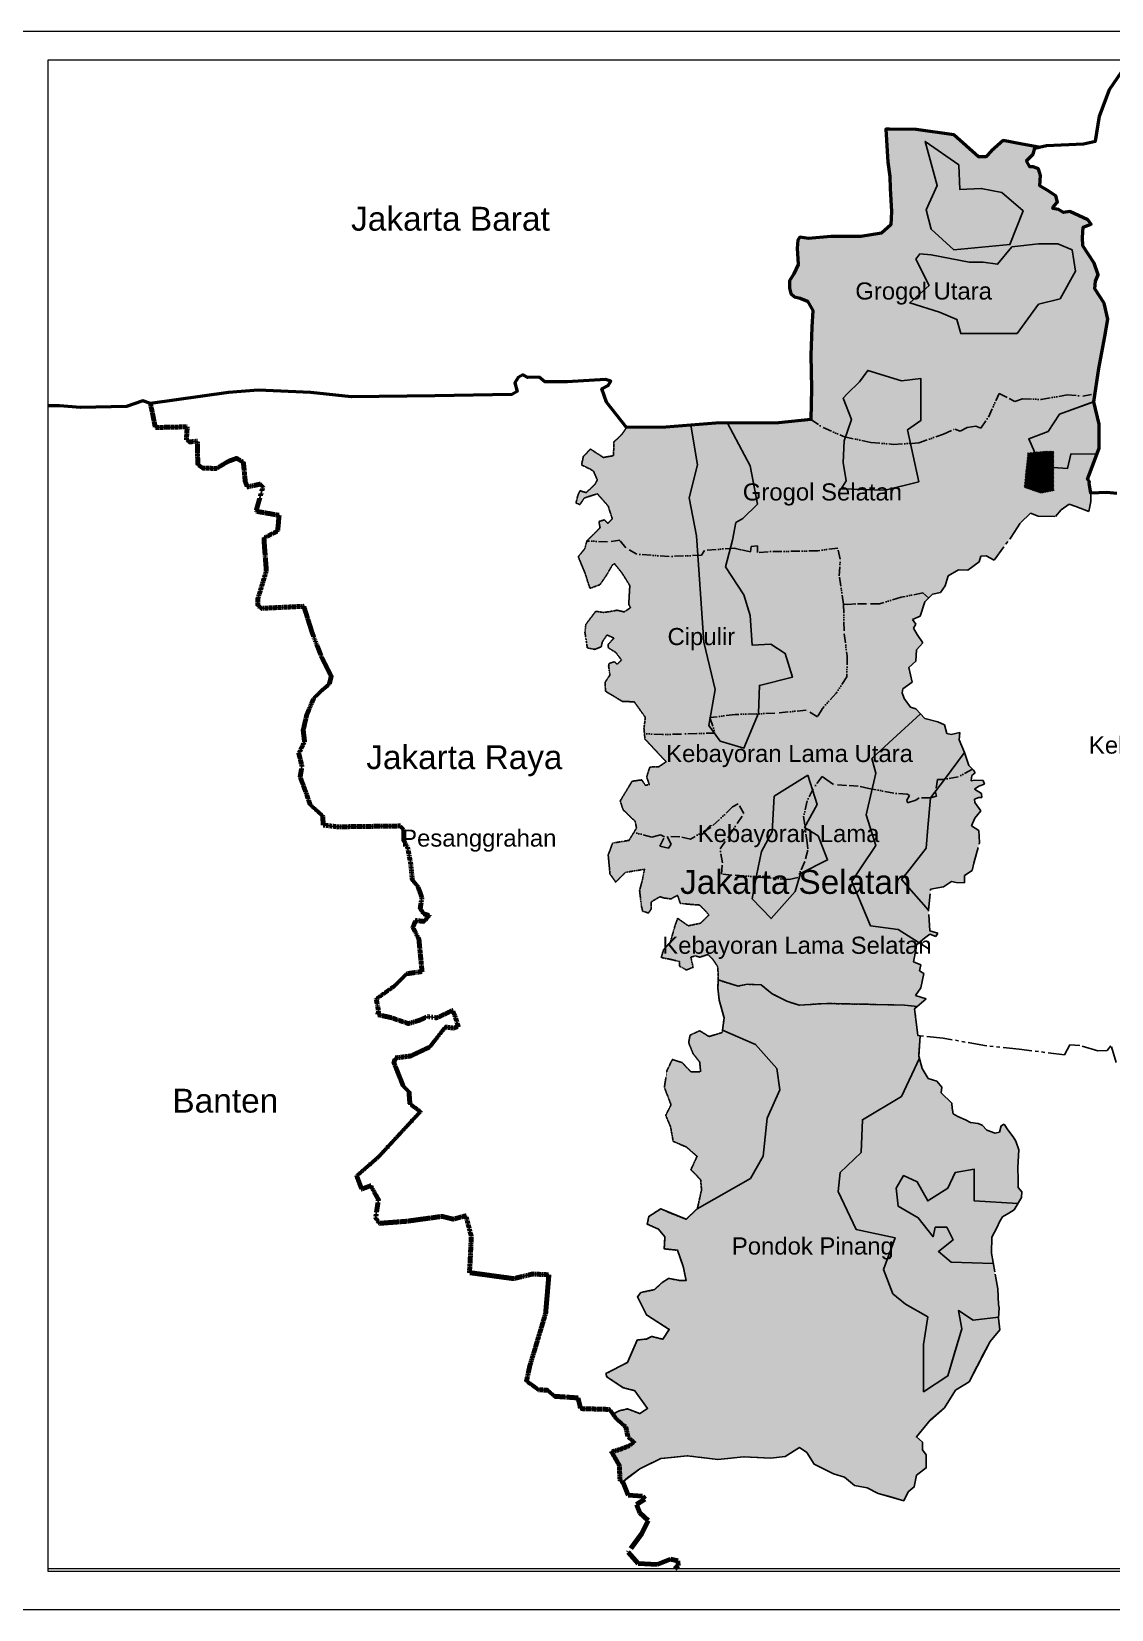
# Model space of a CAD drawing. Header units: inches. Extents: x -2504904 to 1187153, y -210426 to 1791474.
# Drawn here: x 302159 to 446219, y 7 to 210440 of the extents above; entities that cross this region are included whole.
import ezdxf

# ---------------------------------------------------------------- set-up
doc = ezdxf.new("R2010")
doc.units = ezdxf.units.IN
doc.header["$MEASUREMENT"] = 0
doc.linetypes.add('ACAD_ISO14W100', pattern=[24, 12, -3, 0, -3, 0, -3, 0, -3])
doc.linetypes.add('PHANTOM2', pattern=[1.25, 0.625, -0.125, 0.125, -0.125, 0.125, -0.125])
for name, color, linetype in [('Batas Desa', 7, 'ACAD_ISO14W100'), ('Batas Wilayah', 7, 'PHANTOM2'), ('Bbatas Provinsi', 7, 'PHANTOM2')]:
    doc.layers.add(name, color=color, linetype=linetype)
doc.layers.add('Batas Luar', color=7, linetype='Continuous', lineweight=20)
doc.styles.get("Standard").update_dxf_attribs({"font": 'arial.ttf'})

msp = doc.modelspace()

# ---------------------------------------------------------------- hatches: boundary and pattern name
at = {"true_color": 0xeef113}
h = msp.add_hatch(color=2, dxfattribs=at)
h.dxf.hatch_style = 1
h.paths.add_polyline_path([(434071, 144913), (435416, 146189), (436458, 145819), (438744, 145786), (439518, 146659), (440593, 147397), (441467, 147095), (443216, 146424), (443451, 147767), (443464, 148879), (443237, 150233), (443295, 150369), (443023, 150738), (444304, 154119), (440783, 154086), (440373, 152175), (438459, 152311), (436272, 153677), (435179, 156135), (437776, 157090), (439279, 159411), (443851, 161072), (444014, 162132), (442394, 161821), (440313, 161977), (436846, 161374), (434340, 161463), (433334, 161106), (432573, 161508), (431231, 162178), (429804, 159022), (428797, 157525), (428148, 157793), (426985, 157637), (426046, 157145), (425307, 157435), (423809, 156743), (420520, 155581), (419422, 155515), (420529, 150388), (416028, 149298), (410163, 149434), (410845, 150524), (410436, 152976), (410572, 155838), (410744, 156353), (410588, 156385), (407769, 157614), (406120, 158688), (401817, 158280), (394990, 158222), (398023, 152507), (398986, 147423), (397060, 145499), (396097, 144949), (395684, 142613), (395388, 141515), (395878, 141555), (396771, 141326), (398054, 141052), (398145, 141761), (398993, 141852), (398993, 140960), (400413, 141075), (407052, 141185), (409702, 141557), (410031, 140098), (409916, 137853), (410477, 134096), (410992, 134010), (412124, 134139), (413556, 134139), (415280, 134137), (418173, 134995), (421037, 135567), (421839, 134893), (422360, 135413), (423436, 135615), (424041, 136521), (424445, 137831), (425823, 138670), (427040, 138615), (428553, 139723), (428788, 140462), (429527, 140529), (430570, 139958), (432856, 143013)])
h.paths.add_polyline_path([(444531, 165499), (445354, 169792), (445759, 172062), (445230, 174207), (444014, 176150), (444107, 177145), (444450, 177985), (443921, 179539), (442394, 181853), (442363, 182973), (442456, 184341), (443515, 184745), (443079, 185335), (440682, 186455), (439810, 186330), (439156, 186703), (438378, 186828), (438503, 187107), (439032, 187667), (438783, 188538), (437660, 189300), (436664, 189859), (436757, 191258), (436477, 192129), (435761, 192409), (435325, 192409), (434889, 193186), (435761, 194087), (435979, 194896), (436519, 195012), (434313, 195427), (431759, 195907), (430217, 194514), (429484, 193741), (428501, 193727), (425203, 196685), (420151, 197394), (416611, 197417), (416125, 197417), (416409, 193021), (416676, 191099), (416701, 189514), (416885, 186449), (416773, 184664), (415528, 183532), (412794, 183110), (408793, 183110), (405800, 182840), (404644, 183040), (404377, 182618), (404288, 181552), (404412, 179371), (403844, 178129), (403275, 177206), (403275, 176212), (403453, 175503), (403950, 175041), (404696, 174864), (405656, 174473), (406367, 173231), (406260, 170995), (406128, 167281), (406199, 162844), (406120, 158688), (407769, 157614), (410588, 156385), (410744, 156353), (411527, 158699), (410436, 161560), (410981, 162105), (412618, 163740), (413709, 165239), (418210, 163876), (420802, 164149), (420802, 161969), (420802, 158562), (419029, 157336), (419422, 155515), (420520, 155581), (423809, 156743), (425307, 157435), (426046, 157145), (426985, 157637), (428148, 157793), (428797, 157525), (429804, 159022), (431231, 162178), (432573, 161508), (433334, 161106), (434340, 161463), (436846, 161374), (440313, 161977), (442394, 161821), (444014, 162132)])
h.paths.add_polyline_path([(426126, 170152), (425580, 172060), (423261, 173013), (419306, 174240), (421897, 176556), (420124, 180098), (420670, 180780), (422170, 180643), (427217, 179690), (429127, 179690), (431036, 179417), (432946, 181733), (436492, 182142), (439084, 182142), (440993, 181325), (441402, 178463), (439356, 174785), (436492, 174103), (433628, 170152)], flags=16)
h.paths.add_polyline_path([(425172, 181341), (422172, 184066), (421490, 186655), (422990, 189925), (421353, 195783), (425854, 192649), (425991, 189380), (428855, 189516), (431583, 188971), (434448, 186518), (432674, 182022)], flags=16)
h.paths.add_polyline_path([(420313, 130022), (419808, 130883), (420145, 131387), (419682, 132038), (420691, 132479), (421318, 134373), (421839, 134893), (421037, 135567), (418173, 134995), (415280, 134137), (413556, 134139), (412124, 134139), (410992, 134010), (410477, 134096), (410578, 130114), (410954, 127162), (410931, 124374), (409503, 122197), (407654, 120163), (407022, 119065), (405493, 119945), (401329, 119525), (399093, 119456), (397197, 114856), (394033, 115818), (393253, 116881), (390916, 116814), (388851, 116754), (386349, 116682), (383918, 116807), (383977, 116101), (386810, 113052), (385867, 112404), (384628, 112345), (384216, 111050), (384569, 109990), (384039, 109931), (383567, 110638), (382270, 110461), (380677, 107811), (381090, 106633), (382682, 105102), (382859, 104218), (382509, 103643), (384927, 103005), (386057, 103295), (386588, 103029), (385971, 101796), (387134, 101536), (387490, 102057), (386968, 103077), (388630, 103053), (390078, 102745), (392784, 104286), (395674, 107026), (396424, 107462), (397182, 106159), (396284, 104813), (395023, 102925), (394026, 101431), (394322, 99588), (394203, 98061), (395580, 97953), (398823, 97699), (398853, 97867), (399551, 101074), (400947, 103724), (401227, 108466), (405695, 111256), (406335, 109267), (406429, 109462), (407626, 111113), (408241, 110667), (409140, 110015), (410857, 109896), (412423, 109787), (413855, 109510), (414286, 109427), (414770, 111519), (414260, 113489), (417042, 116059), (420728, 119463), (420112, 120105), (419415, 120319), (418558, 121497), (418290, 122246), (418397, 122781), (419629, 123690), (419201, 125616), (420123, 126476), (420208, 127977), (421049, 128901)])
h = msp.add_hatch(color=3)
h.dxf.hatch_style = 1
h.paths.add_polyline_path([(441402, 178463), (440993, 181325), (439084, 182142), (436492, 182142), (432946, 181733), (431036, 179417), (429127, 179690), (427217, 179690), (422170, 180643), (420670, 180780), (420124, 180098), (421897, 176556), (419306, 174240), (423261, 173013), (425580, 172060), (426126, 170152), (433628, 170152), (436492, 174103), (439356, 174785)])
h.paths.add_polyline_path([(434448, 186518), (431583, 188971), (428855, 189516), (425991, 189380), (425854, 192649), (421353, 195783), (422990, 189925), (421490, 186655), (422172, 184066), (425172, 181341), (432674, 182022)])
h = msp.add_hatch(color=3)
h.dxf.hatch_style = 1
h.paths.add_polyline_path([(420802, 161969), (420802, 164149), (418210, 163876), (413709, 165239), (412618, 163740), (410981, 162105), (410436, 161560), (411527, 158699), (410744, 156353), (414122, 155648), (417165, 155380), (419422, 155515), (419029, 157336), (420802, 158562)])
h = msp.add_hatch(color=3)
h.dxf.hatch_style = 1
h.paths.add_polyline_path([(444569, 158080), (443850, 161065), (439279, 159411), (437776, 157090), (435179, 156135), (436272, 153677), (438459, 152311), (440373, 152175), (440783, 154086), (444304, 154119), (444599, 154898)])
h = msp.add_hatch(color=2, dxfattribs=at)
h.dxf.hatch_style = 1
h.paths.add_polyline_path([(389904, 148275), (391005, 152672), (390112, 157940), (386760, 157672), (381527, 157636), (380914, 156712), (379849, 155708), (379790, 153876), (378429, 153640), (376714, 154762), (375767, 153758), (375531, 152636), (376655, 152104), (377128, 151809), (377632, 150641), (377336, 150087), (376152, 148941), (375338, 149200), (375079, 148720), (374783, 147574), (375301, 147352), (375893, 148239), (377632, 148794), (379075, 147168), (379630, 145468), (379038, 144876), (378557, 145320), (377854, 145098), (378002, 144248), (376238, 142497), (378986, 142386), (380657, 142592), (381436, 141585), (382925, 140739), (387199, 140434), (391045, 140577), (390867, 143191)])
h.paths.add_polyline_path([(391045, 140577), (387199, 140434), (382925, 140739), (381436, 141585), (380657, 142592), (378986, 142386), (376238, 142497), (375979, 141500), (375091, 140392), (375979, 138251), (376644, 136183), (377975, 136663), (378863, 137955), (379639, 139285), (379935, 139469), (380933, 138214), (381969, 136552), (381821, 134041), (382043, 133598), (381229, 133044), (380268, 133266), (379491, 133118), (378493, 132970), (377421, 133118), (376110, 131393), (375980, 130338), (376298, 128258), (377296, 128041), (378150, 128388), (378323, 129081), (378916, 129962), (379872, 129538), (379091, 128744), (379106, 128238), (380085, 127643), (380851, 126642), (380262, 126053), (379908, 126407), (379200, 126171), (379141, 125818), (379318, 124640), (378669, 123639), (378728, 122461), (380969, 121106), (382561, 121048), (384036, 118986), (383859, 117514), (383918, 116807), (386349, 116682), (388851, 116754), (390916, 116814), (393253, 116881), (392520, 117879), (392684, 118834), (392648, 118940), (392703, 118947), (393346, 122689), (391832, 129010)])
h.paths.add_polyline_path([(409916, 137853), (410031, 140098), (409702, 141557), (407052, 141185), (400413, 141075), (398993, 140960), (398993, 141852), (398145, 141761), (398054, 141052), (396771, 141326), (395878, 141555), (395388, 141515), (394721, 139041), (397197, 135331), (398023, 132582), (398298, 128598), (400774, 128735), (402700, 127498), (403663, 124338), (399261, 123238), (399121, 119457), (401329, 119525), (405493, 119945), (407022, 119065), (407654, 120163), (409503, 122197), (410931, 124374), (410954, 127162), (410578, 130114), (410477, 134096)])
h = msp.add_hatch(color=3)
h.dxf.hatch_style = 1
h.paths.add_polyline_path([(403663, 124338), (402700, 127498), (400774, 128735), (398298, 128598), (398023, 132582), (397197, 135331), (394721, 139041), (395388, 141515), (391916, 141235), (391527, 140594), (391045, 140577), (391832, 129010), (393346, 122689), (392703, 118947), (396017, 119361), (399093, 119456), (399123, 119528), (399261, 123238)])
h.paths.add_polyline_path([(399093, 119456), (396017, 119361), (392703, 118947), (392684, 118834), (393350, 116884), (393253, 116881), (394033, 115818), (397197, 114856)])
h.paths.add_polyline_path([(392684, 118834), (392520, 117879), (393253, 116881), (393350, 116884)])
h.paths.add_polyline_path([(398023, 152507), (394990, 158222), (393464, 158209), (390112, 157940), (391005, 152672), (389904, 148275), (390867, 143191), (391045, 140577), (391527, 140594), (391916, 141235), (395388, 141515), (395684, 142613), (396097, 144949), (397060, 145499), (398986, 147423)])
h.paths.add_polyline_path([(419422, 155515), (417165, 155380), (414122, 155648), (410744, 156353), (410572, 155838), (410436, 152976), (410845, 150524), (410163, 149434), (416028, 149298), (420529, 150388)])
h = msp.add_hatch(color=3)
h.dxf.hatch_style = 1
h.paths.add_polyline_path([(426594, 114273), (425898, 115986), (426005, 116949), (424826, 116681), (424237, 116842), (423969, 117965), (423058, 118393), (421344, 118821), (420728, 119463), (417042, 116059), (414260, 113489), (414770, 111519), (414286, 109427), (417169, 108870), (418987, 108734), (419295, 108544), (418916, 107930), (419013, 107595), (420141, 107921), (420572, 108233), (422086, 108247), (422758, 109127), (423010, 110713), (423959, 110699)])
h.paths.add_polyline_path([(427182, 112545), (426594, 114273), (423959, 110699), (425755, 111054), (427702, 112068)])
h.paths.add_polyline_path([(423959, 110699), (423010, 110713), (422758, 109127)], flags=17)
h.paths.add_polyline_path([(422738, 109003), (422758, 109127), (422086, 108247), (422887, 108470)], flags=17)
h.paths.add_polyline_path([(421729, 104284), (422086, 108247), (420572, 108233), (420141, 107921), (419013, 107595), (418916, 107930), (419295, 108544), (418987, 108734), (417169, 108870), (414286, 109427), (413491, 105986), (414770, 101872), (412781, 98893), (411580, 97093), (412923, 93928), (414096, 91166), (417752, 90665), (420548, 88915), (421288, 89543), (421983, 90077), (422786, 89757), (423053, 90184), (421983, 90505), (421823, 93282), (418214, 97338), (419314, 98751), (421481, 101534)])
h.paths.add_polyline_path([(407091, 103166), (405356, 104233), (405562, 102628), (405737, 101260), (405301, 99748), (404375, 97614), (403236, 97354), (399604, 97638), (398823, 97699), (398295, 94798), (400808, 92148), (404019, 95774), (404717, 98145), (408348, 99959)])
h.paths.add_polyline_path([(405562, 102628), (405356, 104233), (405276, 104282), (405336, 104392), (405158, 105781), (405641, 107834), (406335, 109267), (405695, 111256), (401227, 108466), (400947, 103724), (399551, 101074), (398853, 97867), (398823, 97699), (399604, 97638), (403236, 97354), (404375, 97614), (405301, 99748), (405737, 101260)])
h.paths.add_polyline_path([(406951, 107351), (406335, 109267), (405641, 107834), (405158, 105781), (405336, 104392)])
h = msp.add_hatch(color=2, dxfattribs=at)
h.dxf.hatch_style = 1
h.paths.add_polyline_path([(413491, 105986), (414286, 109427), (413855, 109510), (412423, 109787), (410857, 109896), (409140, 110015), (408241, 110667), (407626, 111113), (406429, 109462), (406335, 109267), (406951, 107351), (405336, 104392), (405356, 104233), (407091, 103166), (408348, 99959), (404717, 98145), (404019, 95774), (400808, 92148), (398295, 94798), (398823, 97699), (395580, 97953), (394203, 98061), (394322, 99588), (394026, 101431), (395023, 102925), (396284, 104813), (397182, 106159), (396424, 107462), (395674, 107026), (392784, 104286), (390078, 102745), (388630, 103053), (386968, 103077), (387490, 102057), (387134, 101536), (385971, 101796), (386588, 103029), (386057, 103295), (384927, 103005), (382509, 103643), (381857, 102570), (379675, 102216), (379085, 100626), (379321, 98094), (380089, 97008), (381386, 98303), (383922, 98715), (383686, 97479), (383273, 95889), (383509, 93827), (383686, 93121), (384453, 92885), (384807, 93415), (384807, 94357), (385986, 95064), (386517, 94887), (387460, 94770), (388345, 95241), (388699, 94181), (389760, 94063), (391293, 93945), (392531, 92650), (391411, 91531), (389760, 91177), (388345, 92178), (387991, 91177), (387342, 88881), (386458, 87997), (386163, 86937), (387165, 86760), (388581, 86407), (388581, 85818), (389524, 85288), (390409, 85642), (390114, 86996), (390703, 87173), (391293, 86996), (392414, 87349), (393003, 86760), (393711, 85700), (393772, 83971), (396401, 83142), (397677, 83382), (399507, 83286), (400976, 82108), (402910, 81117), (404547, 80612), (408234, 80819), (413770, 80708), (418618, 80610), (420313, 80413), (421518, 81451), (420074, 81878), (420769, 82893), (421197, 84816), (420609, 85190), (420769, 85991), (419807, 86365), (420165, 88208), (420218, 88635), (420548, 88915), (417752, 90665), (414096, 91166), (412923, 93928), (411580, 97093), (412781, 98893), (414770, 101872)])
h.paths.add_polyline_path([(428626, 102289), (428519, 103891), (427556, 104532), (427984, 105547), (428786, 106509), (427984, 107631), (427930, 108058), (428519, 108272), (428947, 108272), (428893, 108806), (427930, 109393), (428519, 109821), (429268, 110088), (429107, 110569), (427984, 110622), (427502, 110515), (427609, 111210), (428037, 111584), (427823, 111957), (427702, 112068), (425755, 111054), (423959, 110699), (422758, 109127), (422738, 109003), (422887, 108470), (422086, 108247), (421729, 104284), (421481, 101534), (419314, 98751), (418214, 97338), (421823, 93282), (422090, 96060), (423802, 96381), (424872, 97075), (425514, 96968), (426637, 96915), (426637, 97876), (427653, 98571), (427877, 99511)])
h = msp.add_hatch(color=2, dxfattribs=at)
h.dxf.hatch_style = 1
h.paths.add_polyline_path([(415806, 45348), (417355, 49568), (412144, 50693), (409750, 55757), (410032, 58289), (412848, 60962), (412989, 65322), (418200, 68417), (420593, 73543), (420525, 73798), (420698, 76507), (420395, 76536), (419967, 80115), (420313, 80413), (418618, 80610), (416938, 80644), (408234, 80819), (404547, 80612), (404274, 80696), (402910, 81117), (400976, 82108), (399507, 83286), (397677, 83382), (396401, 83142), (393772, 83971), (393713, 82852), (393890, 81262), (394538, 78888), (394343, 77277), (398757, 75364), (401574, 72129), (401996, 69316), (400306, 65518), (399743, 60454), (398053, 57500), (390975, 53448), (389472, 52040), (387122, 52978), (386089, 53448), (384491, 52415), (384303, 51383), (385807, 50726), (386652, 49694), (386558, 48098), (388344, 47910), (389096, 45752), (389472, 43875), (388626, 43875), (387122, 44156), (386276, 43593), (385243, 42655), (383457, 42279), (382987, 41716), (383739, 40215), (384209, 39276), (387234, 37363), (386352, 36041), (384881, 36409), (384256, 36078), (382932, 35931), (381645, 32957), (378777, 31451), (378887, 31047), (381094, 29578), (382638, 29175), (384329, 26824), (383300, 26127), (381645, 26751), (380542, 26494), (379884, 26148), (379729, 26038), (380153, 25437), (381434, 24341), (381727, 22989), (382532, 22331), (381947, 21856), (380775, 21381), (379531, 21015), (380560, 19238), (380670, 17191), (381034, 17027), (381686, 17624), (383316, 18764), (386088, 20121), (389620, 20501), (393696, 20012), (397152, 20354), (400738, 20191), (402695, 20408), (404597, 21602), (405575, 20951), (406553, 19377), (409162, 18075), (410629, 17640), (411933, 16555), (413618, 16229), (415085, 15470), (416607, 15090), (418509, 14493), (419107, 15687), (419922, 16338), (420194, 17912), (421498, 18889), (421498, 20625), (421009, 21277), (421009, 22308), (420194, 23013), (422041, 25239), (423956, 26909), (425430, 29246), (427250, 30371), (428290, 32449), (430024, 35738), (431324, 37296), (431137, 38970), (427775, 38596), (425804, 39862), (426238, 37450), (424396, 31141), (421157, 29031), (421157, 35361), (421720, 39018), (418763, 40706), (417073, 42113)])
h = msp.add_hatch(color=3)
h.dxf.hatch_style = 1
h.paths.add_polyline_path([(400306, 65518), (401996, 69316), (401574, 72129), (398757, 75364), (394343, 77277), (394302, 76944), (392533, 76414), (391295, 77180), (389997, 76591), (389821, 75590), (390410, 74118), (391295, 72999), (391413, 71703), (390115, 71703), (388936, 72940), (387639, 73352), (386931, 71880), (386577, 69642), (387463, 67322), (386756, 65909), (387404, 64378), (387758, 62434), (389527, 61669), (390943, 60432), (390117, 58665), (391414, 57311), (391539, 55981), (390975, 53448), (398053, 57500), (399743, 60454)])
h.paths.add_polyline_path([(433473, 62476), (433091, 63027), (432413, 63980), (431903, 64743), (431500, 64510), (431267, 63641), (430694, 63514), (429587, 63908), (428971, 64607), (428441, 64819), (427402, 64946), (426744, 65285), (425726, 65751), (425111, 66090), (424962, 66853), (424941, 67531), (423495, 68897), (423601, 69659), (422944, 70443), (421777, 70803), (420970, 72146), (420593, 73543), (418200, 68417), (412989, 65322), (412848, 60962), (410032, 58289), (409750, 55757), (412144, 50693), (417355, 49568), (415806, 45348), (417073, 42113), (418763, 40706), (421720, 39018), (421157, 35361), (421157, 32829), (421157, 29031), (424396, 31141), (425381, 34517), (426238, 37450), (425804, 39862), (427775, 38596), (431158, 38973), (431237, 40239), (431150, 40672), (431064, 42749), (430717, 44740), (430457, 46125), (424818, 46333), (423128, 47739), (425100, 49287), (424255, 50975), (422706, 50975), (422424, 49709), (420453, 52241), (417777, 53788), (417495, 56179), (418481, 57867), (420312, 57023), (421720, 54491), (424396, 56179), (425381, 58289), (427916, 58711), (427916, 55898), (427916, 54491), (433749, 54129), (434237, 54950), (434280, 55712), (433770, 56284), (433792, 57365), (433749, 58954), (433855, 61290)])
h = msp.add_hatch(color=2, dxfattribs=at)
h.dxf.hatch_style = 1
h.paths.add_polyline_path([(433261, 53309), (433749, 54129), (427916, 54491), (427916, 55898), (427916, 58711), (425381, 58289), (424396, 56179), (421720, 54491), (420312, 57023), (418481, 57867), (417495, 56179), (417777, 53788), (420453, 52241), (422424, 49709), (422706, 50975), (424255, 50975), (425100, 49287), (423128, 47739), (424818, 46333), (430457, 46125), (430197, 47510), (430284, 49674), (430991, 51000), (431288, 51699), (431670, 52377), (432519, 52843)])
at = {"layer": 'Batas Wilayah'}
h = msp.add_hatch(dxfattribs=at)
h.set_pattern_fill('ANSI31', color=8, scale=1000)
h.set_pattern_definition([(45, (6119068.08, -1936566), (-88.3883476, 88.3883476), [])])
h.paths.add_polyline_path([(438537, 154495), (437480, 154495), (435054, 154247), (434556, 149648), (436796, 148841), (438537, 149213)])

# ---------------------------------------------------------------- linework, layer by layer
for points in [[(425172, 181341), (432674, 182022), (434448, 186518), (431583, 188971), (428855, 189516), (425991, 189380), (425854, 192649), (421353, 195783), (422990, 189925), (421490, 186655), (422172, 184066), (425172, 181341)], [(433628, 170152), (436492, 174103), (439356, 174785), (441402, 178463), (440993, 181325), (439084, 182142), (436492, 182142), (432946, 181733), (431036, 179417), (429127, 179690), (427217, 179690), (422170, 180643), (420670, 180780), (420124, 180098), (421897, 176556), (419306, 174240), (423261, 173013), (425580, 172060), (426126, 170152), (433628, 170152)], [(420529, 150388), (419029, 157336), (420802, 158562), (420802, 161969), (420802, 164149), (418210, 163876), (413709, 165239), (412618, 163740), (410981, 162105), (410436, 161560), (411527, 158699), (410572, 155838), (410436, 152976), (410845, 150524), (410163, 149434), (416028, 149298), (420529, 150388)], [(443850, 161065), (439279, 159411), (437776, 157090), (435179, 156135), (436272, 153677), (438459, 152311), (440373, 152175), (440783, 154086), (444304, 154119), (444599, 154898), (444569, 158080), (443850, 161065)], [(443790, 161050), (439279, 159411), (437776, 157090), (435179, 156135), (436272, 153677), (436272, 153677), (438459, 152311), (440373, 152175), (440783, 154086), (444304, 154119)], [(390112, 157940), (391005, 152672), (389904, 148275), (390867, 143191), (391832, 129010), (393346, 122689), (392520, 117879), (394033, 115818), (397197, 114856), (399123, 119528), (399261, 123238), (403663, 124338), (402700, 127498), (400774, 128735), (398298, 128598), (398023, 132582), (397197, 135331), (394721, 139041), (395684, 142613), (396097, 144949), (397060, 145499), (398986, 147423), (398023, 152507), (394990, 158222)], [(420728, 119463), (417042, 116059), (414260, 113489), (414770, 111519), (413491, 105986), (414770, 101872), (412781, 98893), (411580, 97093), (412923, 93928), (414096, 91166), (417752, 90665), (421777, 88146)], [(426594, 114273), (423959, 110699), (422086, 108247), (421729, 104284), (421481, 101534), (419314, 98751), (418214, 97338), (421823, 93282)], [(405695, 111256), (401227, 108466), (400947, 103724), (399551, 101074), (398853, 97867), (398295, 94798), (400808, 92148), (404019, 95774), (404717, 98145), (408348, 99959), (407091, 103166), (405276, 104282), (406951, 107351), (405695, 111256)], [(393772, 83971), (393713, 82852), (393890, 81262), (394538, 78888), (394343, 77277), (398757, 75364), (401574, 72129), (401996, 69316), (400306, 65518), (399743, 60454), (398053, 57500), (390975, 53448), (389472, 52040), (386089, 53448), (384491, 52415), (384303, 51383), (385807, 50726), (386652, 49694), (386558, 48098), (388344, 47910), (389096, 45752), (389472, 43875), (388626, 43875), (387122, 44156), (386276, 43593), (385243, 42655), (383457, 42279), (382987, 41716), (384209, 39276), (387234, 37363), (386352, 36041), (384881, 36409), (384256, 36078), (382932, 35931), (381645, 32957), (378777, 31451), (378887, 31047), (381094, 29578), (382638, 29175), (384329, 26824), (383300, 26127), (381645, 26751), (380542, 26494), (379884, 26148), (379729, 26038), (380153, 25437), (381434, 24341), (381727, 22989), (382532, 22331), (381947, 21856), (379531, 21015), (380560, 19238), (380670, 17191), (381034, 17027)], [(393772, 83971), (396401, 83142), (397677, 83382), (399507, 83286), (400976, 82108), (402910, 81117), (404274, 80696), (404547, 80612), (408234, 80819), (416938, 80644), (418618, 80610), (420313, 80413), (419967, 80115), (420395, 76536), (420698, 76507), (420525, 73798), (420593, 73543), (418200, 68417), (412989, 65322), (412848, 60962), (410032, 58289), (409750, 55757), (412144, 50693), (417355, 49568), (415806, 45348), (417073, 42113), (418763, 40706), (421720, 39018), (421157, 35361), (421157, 29031), (424396, 31141), (426238, 37450), (425804, 39862), (427775, 38596), (431158, 38973), (431150, 38854), (431324, 37296), (430024, 35738), (427250, 30371), (425430, 29246), (423956, 26909), (422041, 25239), (420194, 23013), (421009, 22308), (421009, 21277), (421498, 20625), (421498, 18889), (420194, 17912), (419922, 16338), (419107, 15687), (418509, 14493), (415085, 15470), (413618, 16229), (411933, 16555), (410629, 17640), (409162, 18075), (406553, 19377), (405575, 20951), (404597, 21602), (402695, 20408), (400738, 20191), (397152, 20354), (393696, 20012), (389620, 20501), (386088, 20121), (383316, 18764), (381034, 17027), (380670, 17191), (380560, 19238), (379531, 21015)], [(394343, 77277), (398757, 75364), (401574, 72129), (401996, 69316), (400306, 65518), (399743, 60454), (398053, 57500), (390975, 53448)], [(420593, 73543), (418200, 68417), (412989, 65322), (412848, 60962), (410032, 58289), (409750, 55757), (412144, 50693), (417355, 49568), (415806, 45348), (417073, 42113), (418763, 40706), (421720, 39018), (421157, 35361), (421157, 32829), (421157, 29031), (424396, 31141), (425381, 34517), (426238, 37450), (425804, 39862), (427775, 38596), (431137, 38970)], [(430457, 46125), (424818, 46333), (423128, 47739), (425100, 49287), (424255, 50975), (422706, 50975), (422424, 49709), (420453, 52241), (417777, 53788), (417495, 56179), (418481, 57867), (420312, 57023), (421720, 54491), (424396, 56179), (425381, 58289), (427916, 58711), (427916, 55898), (427916, 54491), (433749, 54129)]]:
    msp.add_lwpolyline(points)
at = {"layer": 'Batas Desa', "ltscale": 100}
for points in [[(436519, 195012), (434313, 195427), (431759, 195907), (430217, 194514), (429484, 193741), (428501, 193727), (425203, 196685), (420151, 197394), (416611, 197417), (416125, 197417), (416409, 193021), (416676, 191099), (416701, 189514), (416885, 186449), (416773, 184664), (415528, 183532), (412794, 183110), (408793, 183110), (405800, 182840), (404644, 183040), (404377, 182618), (404288, 181552), (404412, 179371), (403844, 178129), (403275, 177206), (403275, 176212), (403453, 175503), (403950, 175041), (404696, 174864), (405656, 174473), (406367, 173231), (406260, 170995), (406128, 167281), (406199, 162844), (406120, 158688), (407769, 157614), (410588, 156385), (414122, 155648), (417165, 155380), (420520, 155581), (423809, 156743), (425307, 157435), (426046, 157145), (426985, 157637), (428148, 157793), (428797, 157525), (429804, 159022), (431231, 162178), (432573, 161508), (433334, 161106), (434340, 161463), (436846, 161374), (440313, 161977), (442394, 161821), (444014, 162132)], [(421839, 134893), (421037, 135567), (418173, 134995), (415280, 134137), (413556, 134139), (412124, 134139), (410992, 134010), (410477, 134096), (409916, 137853), (410031, 140098), (409702, 141557), (407052, 141185), (400413, 141075), (398993, 140960), (398993, 141852), (398145, 141761), (398054, 141052), (396771, 141326), (395878, 141555), (391916, 141235), (391527, 140594), (387199, 140434), (382925, 140739), (381436, 141585), (380657, 142592), (378986, 142386), (376238, 142497)], [(410477, 134096), (410578, 130114), (410954, 127162), (410931, 124374), (409503, 122197), (407654, 120163), (407022, 119065), (405493, 119945), (401329, 119525), (396017, 119361), (392648, 118940), (393350, 116884), (390916, 116814), (388851, 116754), (386349, 116682), (383918, 116807)], [(427702, 112068), (425755, 111054), (423959, 110699), (423010, 110713), (422738, 109003), (422887, 108470), (422086, 108247), (420572, 108233), (420141, 107921), (419013, 107595), (418916, 107930), (419295, 108544), (418987, 108734), (417169, 108870), (413855, 109510), (412423, 109787), (410857, 109896), (409140, 110015), (408241, 110667), (407626, 111113), (406429, 109462), (405641, 107834), (405158, 105781), (405562, 102628), (405737, 101260), (405301, 99748), (404375, 97614), (403236, 97354), (399604, 97638), (395580, 97953), (394203, 98061), (394322, 99588), (394026, 101431), (395023, 102925), (396284, 104813), (397182, 106159), (396424, 107462), (395674, 107026), (392784, 104286), (390078, 102745), (388630, 103053), (386968, 103077), (387490, 102057), (387134, 101536), (385971, 101796), (386588, 103029), (386057, 103295), (384927, 103005), (382509, 103643)], [(420313, 80413), (418618, 80610), (413770, 80708), (408234, 80819), (404547, 80612), (402910, 81117), (400976, 82108), (399507, 83286), (397677, 83382), (396401, 83142), (393772, 83971)]]:
    msp.add_lwpolyline(points, dxfattribs=at)
at = {"layer": 'Batas Luar'}
for points in [[(599894, 210440), (299953, 210440), (299953, 7), (599894, 7)], [(304377, 206650), (516514, 206650), (515922, 5089), (304364, 5089)], [(304364, 206650), (516165, 206650), (516165, 5420), (304364, 5420)]]:
    msp.add_lwpolyline(points, close=True, dxfattribs=at)
at = {"layer": 'Batas Wilayah', "color": 251, "linetype": 'ByBlock', "lineweight": 50, "ltscale": 3500, "true_color": 0x636466}
msp.add_lwpolyline([(446948, 148818), (445622, 148972), (443464, 148879), (443237, 150233), (443295, 150369), (443023, 150738), (444599, 154898), (444569, 158080), (443850, 161065), (444531, 165499), (445354, 169792), (445759, 172062), (445230, 174207), (444014, 176150), (444107, 177145), (444450, 177985), (443921, 179539), (442394, 181853), (442363, 182973), (442456, 184341), (443515, 184745), (443079, 185335), (440682, 186455), (439810, 186330), (439156, 186703), (438378, 186828), (438503, 187107), (439032, 187667), (438783, 188538), (437660, 189300), (436664, 189859), (436757, 191258), (436477, 192129), (435761, 192409), (435325, 192409), (434889, 193186), (435761, 194087), (435979, 194896), (437566, 195238), (442485, 195486), (444104, 195828), (444635, 199141), (445943, 202716), (448091, 205825)], dxfattribs=at)
at = {"layer": 'Batas Wilayah', "ltscale": 3500}
for points in [[(446948, 148818), (445622, 148972), (443464, 148879), (443237, 150233), (443295, 150369), (443023, 150738), (444599, 154898), (444569, 158080), (443850, 161065), (444531, 165499), (445354, 169792), (445759, 172062), (445230, 174207), (444014, 176150), (444107, 177145), (444450, 177985), (443921, 179539), (442394, 181853), (442363, 182973), (442456, 184341), (443515, 184745), (443079, 185335), (440682, 186455), (439810, 186330), (439156, 186703), (438378, 186828), (438503, 187107), (439032, 187667), (438783, 188538), (437660, 189300), (436664, 189859), (436757, 191258), (436477, 192129), (435761, 192409), (435325, 192409), (434889, 193186), (435761, 194087), (435979, 194896), (437566, 195238), (442485, 195486), (444104, 195828), (444635, 199141), (445943, 202716), (448091, 205825)], [(446860, 72941), (446158, 75177), (445657, 74543), (444421, 74509), (441982, 75210), (440646, 75310), (439945, 73976), (433928, 74720), (429274, 75201), (423765, 76216), (420395, 76536), (419967, 80115), (421518, 81451), (420074, 81878), (420769, 82893), (421197, 84816), (420609, 85190), (420769, 85991), (419807, 86365), (420165, 88208), (420218, 88635), (421288, 89543), (421983, 90077), (422786, 89757), (423053, 90184), (421983, 90505), (421823, 93282), (422090, 96060), (423802, 96381), (424872, 97075), (425514, 96968), (426637, 96915), (426637, 97876), (427653, 98571), (427877, 99511), (428626, 102289), (428519, 103891), (427556, 104532), (427984, 105547), (428786, 106509), (427984, 107631), (427930, 108058), (428519, 108272), (428947, 108272), (428893, 108806), (427930, 109393), (428519, 109821), (429268, 110088), (429107, 110569), (427984, 110622), (427502, 110515), (427609, 111210), (428037, 111584), (427823, 111957), (427182, 112545), (426594, 114273), (425898, 115986), (426005, 116949), (424826, 116681), (424237, 116842), (423969, 117965), (423058, 118393), (421344, 118821), (420112, 120105), (419415, 120319), (418558, 121497), (418290, 122246), (418397, 122781), (419629, 123690), (419201, 125616), (420123, 126476), (420208, 127977), (421049, 128901), (420313, 130022), (419808, 130883), (420145, 131387), (419682, 132038), (420691, 132479), (421318, 134373), (422360, 135413), (423436, 135615), (424041, 136521), (424445, 137831), (425823, 138670), (427040, 138615), (428553, 139723), (428788, 140462), (429527, 140529), (430570, 139958), (432856, 143013), (434071, 144913), (435416, 146189), (436458, 145819), (438744, 145786), (439518, 146659), (440593, 147397), (441467, 147095), (443216, 146424), (443451, 147767), (443464, 148879)]]:
    msp.add_lwpolyline(points, dxfattribs=at)
at = {"layer": 'Batas Wilayah', "color": 251, "linetype": 'ByBlock', "lineweight": 50, "ltscale": 4000, "true_color": 0x636466}
msp.add_lwpolyline([(436519, 195012), (434313, 195427), (431759, 195907), (430217, 194514), (429484, 193741), (428501, 193727), (425203, 196685), (420151, 197394), (416611, 197417), (416125, 197417), (416409, 193021), (416676, 191099), (416701, 189514), (416885, 186449), (416773, 184664), (415528, 183532), (412794, 183110), (408793, 183110), (405800, 182840), (404644, 183040), (404377, 182618), (404288, 181552), (404412, 179371), (403844, 178129), (403275, 177206), (403275, 176212), (403453, 175503), (403950, 175041), (404696, 174864), (405656, 174473), (406367, 173231), (406260, 170995), (406128, 167281), (406199, 162844), (406120, 158688)], dxfattribs=at)
at = {"layer": 'Batas Wilayah', "ltscale": 4000}
msp.add_lwpolyline([(436519, 195012), (434313, 195427), (431759, 195907), (430217, 194514), (429484, 193741), (428501, 193727), (425203, 196685), (420151, 197394), (416611, 197417), (416125, 197417), (416409, 193021), (416676, 191099), (416701, 189514), (416885, 186449), (416773, 184664), (415528, 183532), (412794, 183110), (408793, 183110), (405800, 182840), (404644, 183040), (404377, 182618), (404288, 181552), (404412, 179371), (403844, 178129), (403275, 177206), (403275, 176212), (403453, 175503), (403950, 175041), (404696, 174864), (405656, 174473), (406367, 173231), (406260, 170995), (406128, 167281), (406199, 162844), (406120, 158688)], dxfattribs=at)
at = {"layer": 'Batas Wilayah', "color": 251, "linetype": 'ByBlock', "lineweight": 50, "true_color": 0x636466}
msp.add_lwpolyline([(406120, 158688), (401817, 158280), (393464, 158209), (386760, 157672), (381527, 157636), (378861, 161007), (378252, 162797), (379076, 163227), (379435, 163800), (378718, 164050), (373627, 163728), (370652, 163728), (369863, 164337), (368357, 164301), (367676, 164659), (367067, 164301), (366637, 163585), (366924, 162439), (366242, 162046), (355958, 161870), (344826, 161724), (339407, 162309), (332377, 162602), (328422, 162309), (318023, 160846), (317012, 161177), (314821, 160423), (308676, 160315), (305909, 160531), (304364, 160531)], dxfattribs=at)
at = {"layer": 'Batas Wilayah'}
for points in [[(406120, 158688), (401817, 158280), (393464, 158209), (386760, 157672), (381527, 157636), (378861, 161007), (378252, 162797), (379076, 163227), (379435, 163800), (378718, 164050), (373627, 163728), (370652, 163728), (369863, 164337), (368357, 164301), (367676, 164659), (367067, 164301), (366637, 163585), (366924, 162439), (366242, 162046), (355958, 161870), (344826, 161724), (339407, 162309), (332377, 162602), (328422, 162309), (318023, 160846), (317012, 161177), (314821, 160423), (308676, 160315), (305909, 160531), (304364, 160531)], [(379884, 26148), (380542, 26494), (381645, 26751), (383300, 26127), (384329, 26824), (382638, 29175), (381094, 29578), (378887, 31047), (378777, 31451), (381645, 32957), (382932, 35931), (384256, 36078), (384881, 36409), (386352, 36041), (387234, 37363), (384209, 39276), (383739, 40215), (382987, 41716), (383457, 42279), (385243, 42655), (386276, 43593), (387122, 44156), (388626, 43875), (389472, 43875), (389096, 45752), (388344, 47910), (386558, 48098), (386652, 49694), (385807, 50726), (384303, 51383), (384491, 52415), (386089, 53448), (387122, 52978), (389472, 52040), (390975, 53448), (391539, 55981), (391414, 57311), (390117, 58665), (390943, 60432), (389527, 61669), (387758, 62434), (387404, 64378), (386756, 65909), (387463, 67322), (386577, 69642), (386931, 71880), (387639, 73352), (388936, 72940), (390115, 71703), (391413, 71703), (391295, 72999), (390410, 74118), (389821, 75590), (389997, 76591), (391295, 77180), (392533, 76414), (394302, 76944), (394538, 78888), (393890, 81262), (393713, 82852), (393772, 83971), (393711, 85700), (393003, 86760), (392414, 87349), (391293, 86996), (390703, 87173), (390114, 86996), (390409, 85642), (389524, 85288), (388581, 85818), (388581, 86407), (387165, 86760), (386163, 86937), (386458, 87997), (387342, 88881), (387991, 91177), (388345, 92178), (389760, 91177), (391411, 91531), (392531, 92650), (391293, 93945), (389760, 94063), (388699, 94181), (388345, 95241), (387460, 94770), (386517, 94887), (385986, 95064), (384807, 94357), (384807, 93415), (384453, 92885), (383686, 93121), (383509, 93827), (383273, 95889), (383686, 97479), (383922, 98715), (381386, 98303), (380089, 97008), (379321, 98094), (379085, 100626), (379675, 102216), (381857, 102570), (382859, 104218), (382682, 105102), (381090, 106633), (380677, 107811), (382270, 110461), (383567, 110638), (384039, 109931), (384569, 109990), (384216, 111050), (384628, 112345), (385867, 112404), (386810, 113052), (383977, 116101), (383859, 117514), (384036, 118986), (382561, 121048), (380969, 121106), (378728, 122461), (378669, 123639), (379318, 124640), (379141, 125818), (379200, 126171), (379908, 126407), (380262, 126053), (380851, 126642), (380085, 127643), (379106, 128238), (379091, 128744), (379872, 129538), (378916, 129962), (378323, 129081), (378150, 128388), (377296, 128041), (376298, 128258), (375980, 130338), (376110, 131393), (377421, 133118), (378493, 132970), (379491, 133118), (380268, 133266), (381229, 133044), (382043, 133598), (381821, 134041), (381969, 136552), (380933, 138214), (379935, 139469), (379639, 139285), (378863, 137955), (377975, 136663), (376644, 136183), (375979, 138251), (375091, 140392), (375979, 141500), (376238, 142497), (378002, 144248), (377854, 145098), (378557, 145320), (379038, 144876), (379630, 145468), (379075, 147168), (377632, 148794), (375893, 148239), (375301, 147352), (374783, 147574), (375079, 148720), (375338, 149200), (376152, 148941), (377336, 150087), (377632, 150641), (377128, 151809), (376655, 152104), (375531, 152636), (375767, 153758), (376714, 154762), (378429, 153640), (379790, 153876), (379849, 155708), (380914, 156712), (381527, 157636)]]:
    msp.add_lwpolyline(points, dxfattribs=at)
at = {"layer": 'Batas Wilayah', "color": 251, "lineweight": 100, "true_color": 0x636466, "transparency": 33554585}
msp.add_lwpolyline([(318023, 160846), (318675, 157634), (322928, 157725), (322816, 156044), (323178, 155705), (324286, 155818), (324334, 152669), (325012, 152218), (326822, 152172), (328406, 153121), (329514, 153528), (330419, 153008), (330668, 150433), (330939, 149710), (332703, 150094), (333020, 149687), (332100, 146466), (335177, 145924), (334996, 143823), (333186, 142919), (333189, 142318), (333483, 138523), (332329, 134737), (332329, 133947), (332781, 133517), (338482, 133788), (339616, 130191), (340882, 126960), (342132, 124444), (341861, 123382), (341001, 122682), (339787, 121485), (338862, 119291), (338399, 117270), (338573, 115769), (337821, 114153), (338226, 112478), (337995, 111035), (338812, 108826), (339332, 107325), (341008, 105824), (341066, 104611), (343032, 104380), (351357, 104496), (351838, 103877), (351810, 102558), (352321, 101664), (352741, 99433), (352959, 97294), (353721, 96387), (354229, 94937), (354012, 93511), (354447, 92786), (355246, 92532), (354520, 91771), (353394, 91880), (353031, 90973), (353830, 89414), (354249, 85079), (352213, 84788), (350613, 83190), (348140, 81411), (348453, 79778), (348307, 79340), (350096, 78939), (352432, 78137), (353893, 78575), (355025, 79085), (356229, 78903), (358310, 79887), (358675, 79085), (359082, 77753), (358461, 77534), (357366, 77680), (355285, 75018), (352729, 73815), (350685, 73560), (350502, 72904), (351744, 69805), (352510, 69039), (352631, 67428), (354031, 66403), (348432, 60346), (345540, 57830), (346193, 56060), (347406, 56526), (348432, 54662), (348059, 52239), (348526, 51494), (352165, 51773), (356923, 52426), (358416, 52053), (360095, 52519), (360827, 49748), (360644, 46023), (360571, 44928), (366458, 44124), (369018, 44745), (371175, 44636), (370740, 39505), (368624, 32468), (368184, 30458), (369797, 29311), (371005, 29238), (371920, 28434), (375067, 28215), (375396, 26790), (379275, 26680), (380153, 25437), (381434, 24341), (381727, 22989), (382532, 22331), (381947, 21856), (380775, 21381), (379531, 21015), (380560, 19238), (380670, 17191), (381034, 17027)], dxfattribs=at)
at = {"layer": 'Bbatas Provinsi', "ltscale": 4000, "transparency": 33554687}
for points in [[(318023, 160846), (318675, 157634), (322928, 157725), (322816, 156044), (323178, 155705), (324286, 155818), (324334, 152669), (325012, 152218), (326822, 152172), (328406, 153121), (329514, 153528), (330419, 153008), (330668, 150433), (330939, 149710), (332703, 150094), (333020, 149687), (332100, 146466), (335177, 145924), (334996, 143823), (333186, 142919), (333189, 142318), (333483, 138523), (332329, 134737), (332329, 133947), (332781, 133517), (338482, 133788), (339616, 130191), (340882, 126960), (342132, 124444), (341861, 123382), (341001, 122682), (339787, 121485), (338862, 119291), (338399, 117270), (338573, 115769), (337821, 114153), (338226, 112478), (337995, 111035), (338812, 108826), (339332, 107325), (341008, 105824), (341066, 104611), (343032, 104380), (351357, 104496), (351838, 103877), (351810, 102558), (352321, 101664), (352741, 99433), (352959, 97294), (353721, 96387), (354229, 94937), (354012, 93511), (354447, 92786), (355246, 92532), (354520, 91771), (353394, 91880), (353031, 90973), (353830, 89414), (354249, 85079), (352213, 84788), (350613, 83190), (348140, 81411), (348453, 79778), (348307, 79340), (350096, 78939), (352432, 78137), (353893, 78575), (355025, 79085), (356229, 78903), (358310, 79887), (358675, 79085), (359082, 77753), (358461, 77534), (357366, 77680), (355285, 75018), (352729, 73815), (350685, 73560), (350502, 72904), (351744, 69805), (352510, 69039), (352631, 67428), (354031, 66403), (348432, 60346), (345540, 57830), (346193, 56060), (347406, 56526), (348432, 54662), (348059, 52239), (348526, 51494), (352165, 51773), (356923, 52426), (358416, 52053), (360095, 52519), (360827, 49748), (360644, 46023), (360571, 44928), (366458, 44124), (369018, 44745), (371175, 44636), (370740, 39505), (368624, 32468), (368184, 30458), (369797, 29311), (371005, 29238), (371920, 28434), (375067, 28215), (375396, 26790), (379275, 26680), (380153, 25437), (381434, 24341), (381727, 22989), (382532, 22331), (381947, 21856), (380775, 21381), (379531, 21015), (380560, 19238), (380670, 17191), (381034, 17027)], [(420698, 76507), (420525, 73798), (420970, 72146), (421777, 70803), (422944, 70443), (423601, 69659), (423495, 68897), (424941, 67531), (424962, 66853), (425111, 66090), (425726, 65751), (426744, 65285), (427402, 64946), (428441, 64819), (428971, 64607), (429587, 63908), (430694, 63514), (431267, 63641), (431500, 64510), (431903, 64743), (432413, 63980), (433091, 63027), (433473, 62476), (433855, 61290), (433749, 58954), (433792, 57365), (433770, 56284), (434280, 55712), (434237, 54950), (433261, 53309), (432519, 52843), (431670, 52377), (431288, 51699), (430991, 51000), (430284, 49674), (430197, 47510), (430717, 44740), (431064, 42749), (431150, 40672), (431237, 40239), (431150, 38854), (431324, 37296), (430024, 35738), (428290, 32449), (427250, 30371), (425430, 29246), (423956, 26909), (422041, 25239), (420194, 23013), (421009, 22308), (421009, 21277), (421498, 20625), (421498, 18889), (420194, 17912), (419922, 16338), (419107, 15687), (418509, 14493), (416607, 15090), (415085, 15470), (413618, 16229), (411933, 16555), (410629, 17640), (409162, 18075), (406553, 19377), (405575, 20951), (404597, 21602), (402695, 20408), (400738, 20191), (397152, 20354), (393696, 20012), (389620, 20501), (386088, 20121), (383316, 18764), (381686, 17624), (381034, 17027), (381740, 15236), (383642, 15128), (383968, 14693), (382881, 13988), (383316, 12902), (384403, 11871), (383588, 10135), (381740, 7638), (383099, 6118), (385601, 5998), (387394, 6704), (388373, 6487), (388415, 5847), (387988, 5420)], [(379884, 26148), (379729, 26038), (380153, 25437), (381434, 24341), (381727, 22989), (382532, 22331), (381947, 21856), (379531, 21015), (380560, 19238), (380670, 17191), (381034, 17027), (381454, 17412)]]:
    msp.add_lwpolyline(points, dxfattribs=at)
at = {"layer": 'Bbatas Provinsi', "color": 252, "lineweight": 100, "ltscale": 4000, "true_color": 0x939598, "transparency": 33554554}
msp.add_lwpolyline([(381034, 17027), (381740, 15236), (383642, 15128), (383968, 14693), (382881, 13988), (383316, 12902), (384403, 11871), (383588, 10135), (381740, 7638), (383099, 6118), (385601, 5998), (387394, 6704), (388373, 6487), (388415, 5847), (387988, 5420)], dxfattribs=at)

# ---------------------------------------------------------------- texts
at = {"layer": 'Batas Wilayah', "attachment_point": 1}
for s, width, gutter_width, insert, char_height in [('Jakarta Barat', 26313.56, 15957, (344784, 187074), 3191.33), ('Grogol Utara', 18795.76, 11398, (412049, 176983), 2279.57), ('Grogol Selatan', 36847.77, 11398, (397040, 150184), 2279.57), ('Cipulir', 18795.76, 11398, (387001, 130895), 2279.6), ('Kebayoran Baru', 33758.4, 11441, (443206, 116429), 2288.15), ('Jakarta Raya', 26214.8, 15897, (346814, 115255), 3179.36), ('Kebayoran Lama Utara', 33631.7, 11398, (386819, 115299), 2279.57), ('Pesanggrahan', 18795.76, 11398, (351466, 104019), 2279.57), ('Kebayoran Lama', 33631.7, 11398, (391020, 104625), 2279.57), ('Jakarta Selatan', 36999.83, 15897, (388677, 98616), 3179.36), ('Kebayoran Lama Selatan', 40495.5, 11398, (386298, 89728), 2279.57), ('Banten', 26313.56, 15957, (320945, 69460), 3191.3), ('Pondok Pinang', 30565.15, 11398, (395582, 49621), 2279.57)]:
    msp.add_mtext_dynamic_manual_height_columns(s, width=width, gutter_width=gutter_width, heights=[0], dxfattribs=dict(at, insert=insert, char_height=char_height))

doc.saveas('drawing.dxf')
